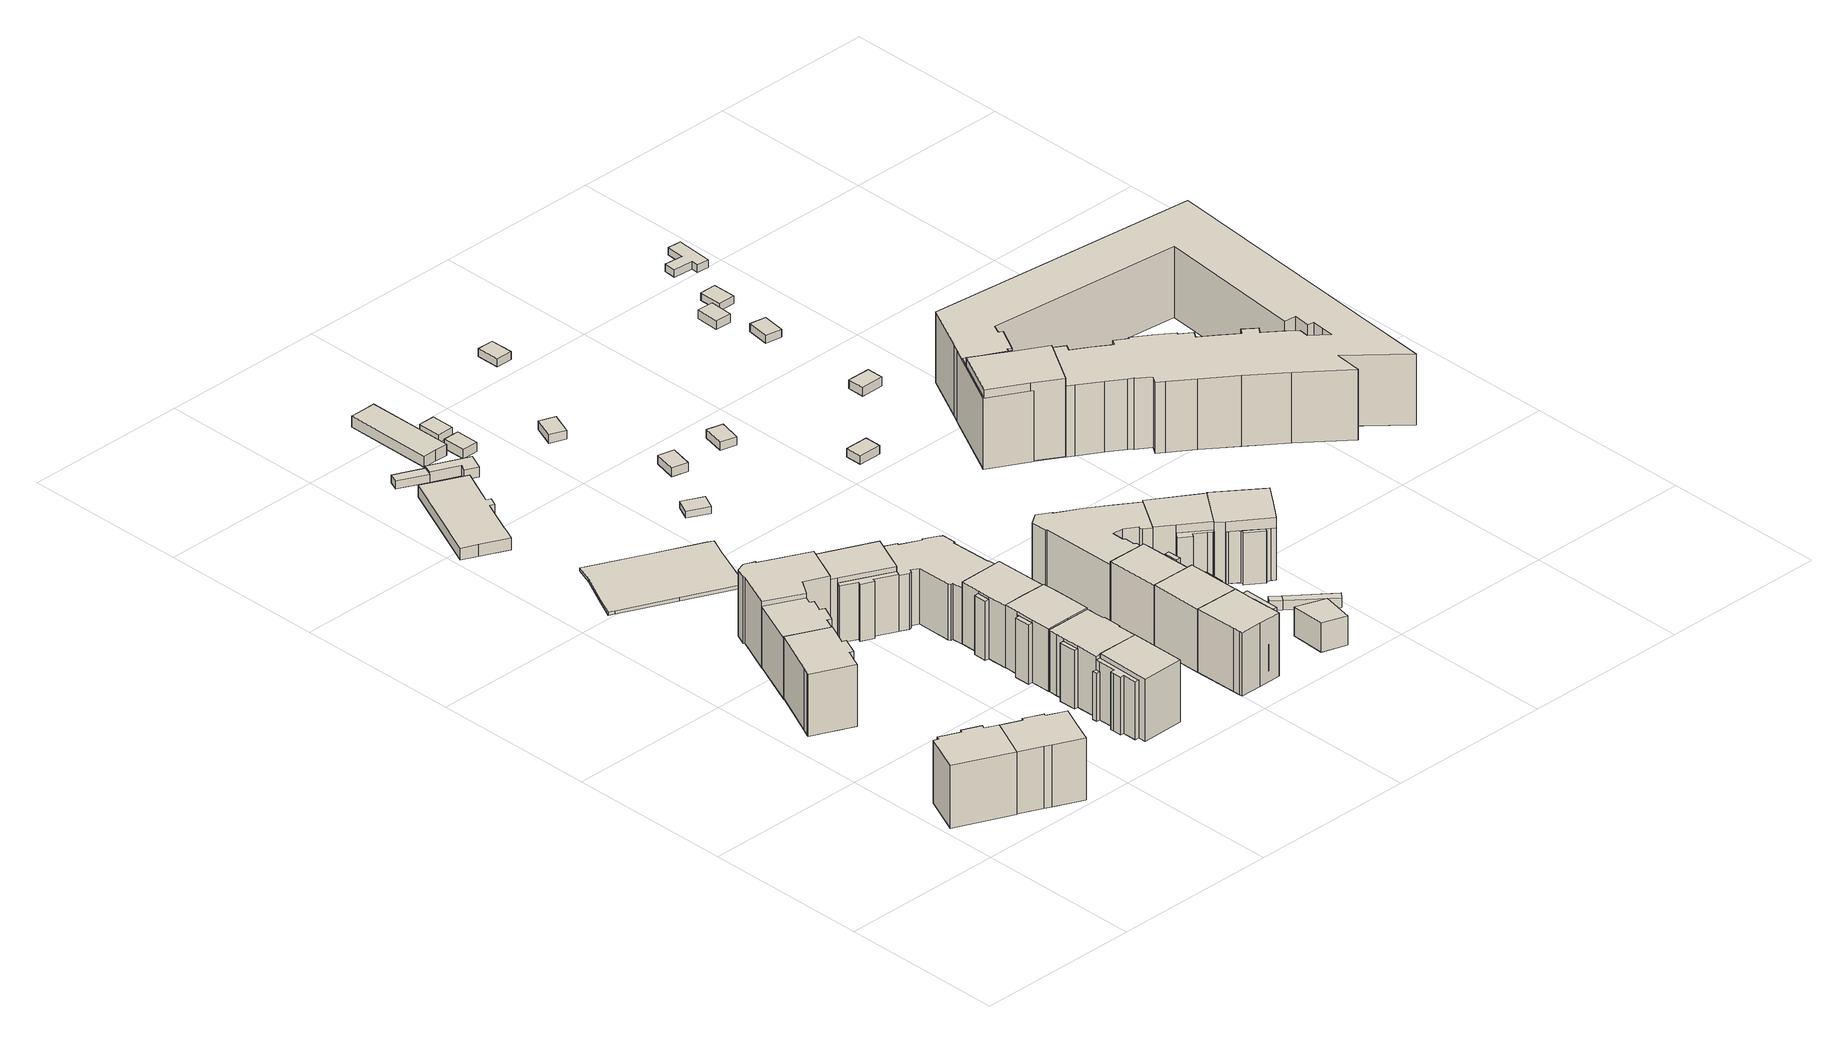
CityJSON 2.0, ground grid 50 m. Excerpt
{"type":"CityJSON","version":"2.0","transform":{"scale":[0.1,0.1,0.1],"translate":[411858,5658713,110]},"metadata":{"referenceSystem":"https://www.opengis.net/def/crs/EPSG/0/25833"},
"CityObjects":{
"building1":{"type":"Building","attributes":{"Dachtyp_tdc":"tdcFreeFormRoof","Gemeindeschluessel":14612000,"Dachneigung":28.41,"QualitaetDacherkennung":63,"Geometrietyp2DReferenz":"3000","measuredHeight":21.24,"function":"31001_9998","roofType":"5000"},"geometry":[{"type":"Solid","lod":"1","boundaries":[[[[0,1,2,3,4,5,6,7,8,9]],[[10,11,12,13,14,15,16,17,18,19]],[[9,11,10,0]],[[8,12,11,9]],[[7,13,12,8]],[[6,14,13,7]],[[5,15,14,6]],[[4,16,15,5]],[[3,17,16,4]],[[2,18,17,3]],[[1,19,18,2]],[[0,10,19,1]]]]}]},
"building2":{"type":"Building","attributes":{"Dachtyp_tdc":"tdcGableRoof","Gemeindeschluessel":14612000,"Dachneigung":27.76,"QualitaetDacherkennung":77,"Geometrietyp2DReferenz":"3000","measuredHeight":21.19,"function":"31001_9998","roofType":"3100"},"geometry":[{"type":"Solid","lod":"1","boundaries":[[[[20,21,22,23,24,25,26,27,28,29,30,31,32,33]],[[34,35,36,37,38,39,40,41,42,43,44,45,46,47]],[[33,35,34,20]],[[32,36,35,33]],[[31,37,36,32]],[[30,38,37,31]],[[29,39,38,30]],[[28,40,39,29]],[[27,41,40,28]],[[26,42,41,27]],[[25,43,42,26]],[[24,44,43,25]],[[23,45,44,24]],[[22,46,45,23]],[[21,47,46,22]],[[20,34,47,21]]]]}]},
"building3":{"type":"Building","attributes":{"Dachtyp_tdc":"tdcFreeFormRoof","Gemeindeschluessel":14612000,"Dachneigung":29.63,"QualitaetDacherkennung":72,"Geometrietyp2DReferenz":"3000","measuredHeight":21.3,"function":"31001_9998","roofType":"5000"},"geometry":[{"type":"Solid","lod":"1","boundaries":[[[[48,49,50,51,52,53,54,55,56,57,58,59]],[[60,61,62,63,64,65,66,67,68,69,70,71]],[[59,61,60,48]],[[58,62,61,59]],[[57,63,62,58]],[[56,64,63,57]],[[55,65,64,56]],[[54,66,65,55]],[[53,67,66,54]],[[52,68,67,53]],[[51,69,68,52]],[[50,70,69,51]],[[49,71,70,50]],[[48,60,71,49]]]]}]},
"building4":{"type":"Building","attributes":{"Dachtyp_tdc":"tdcFreeFormRoof","Gemeindeschluessel":14612000,"Dachneigung":28.33,"QualitaetDacherkennung":70,"Geometrietyp2DReferenz":"3000","measuredHeight":21.17,"function":"31001_9998","roofType":"5000"},"geometry":[{"type":"Solid","lod":"1","boundaries":[[[[72,73,74,75,76,77,78,79,80,81]],[[82,83,84,85,86,87,88,89,90,91]],[[81,83,82,72]],[[80,84,83,81]],[[79,85,84,80]],[[78,86,85,79]],[[77,87,86,78]],[[76,88,87,77]],[[75,89,88,76]],[[74,90,89,75]],[[73,91,90,74]],[[72,82,91,73]]]]}]},
"building5":{"type":"Building","attributes":{"Dachtyp_tdc":"tdcFreeFormRoof","Gemeindeschluessel":14612000,"Dachneigung":36.07,"QualitaetDacherkennung":11,"Geometrietyp2DReferenz":"3000","measuredHeight":22.89,"function":"31001_9998","roofType":"5000"},"geometry":[{"type":"Solid","lod":"1","boundaries":[[[[92,93,94,95,96,97,98,99,100,101,102,103]],[[104,105,106,107,108,109,110,111,112,113,114,115]],[[103,105,104,92]],[[102,106,105,103]],[[101,107,106,102]],[[100,108,107,101]],[[99,109,108,100]],[[98,110,109,99]],[[97,111,110,98]],[[96,112,111,97]],[[95,113,112,96]],[[94,114,113,95]],[[93,115,114,94]],[[92,104,115,93]]]]}]},
"building6":{"type":"Building","attributes":{"Dachtyp_tdc":"tdcFreeFormRoof","Gemeindeschluessel":14612000,"Dachneigung":43.6,"QualitaetDacherkennung":9,"Geometrietyp2DReferenz":"3000","measuredHeight":15.09,"function":"31001_9998","roofType":"5000"},"geometry":[{"type":"Solid","lod":"1","boundaries":[[[[116,117,118,119]],[[120,121,122,123]],[[119,121,120,116]],[[118,122,121,119]],[[117,123,122,118]],[[116,120,123,117]]]]}]},
"building7":{"type":"Building","attributes":{"Stand_DGM":"2016","Stand_Basis-DLM":"2021","Gemeindeschluessel":"14612000","ObjektHoehe":1,"Stand_Laserscan":"2016","BodenHoehe":113.02,"Stand_3D-Stadtmodell":"2023","Geometrietyp2DReferenz":3000,"AbsoluteHoehe":114.02,"measuredHeight":1,"function":"53001_1800","roofType":"9999"},"geometry":[{"type":"Solid","lod":"1","boundaries":[[[[124,125,126,127,128,129,130,131,132,133,134,135,136,137]],[[138,139,140,141,142,143,144,145,146,147,148,149,150,151]],[[137,139,138,124]],[[136,140,139,137]],[[135,141,140,136]],[[134,142,141,135]],[[133,143,142,134]],[[132,144,143,133]],[[131,145,144,132]],[[130,146,145,131]],[[129,147,146,130]],[[128,148,147,129]],[[127,149,148,128]],[[126,150,149,127]],[[125,151,150,126]],[[124,138,151,125]]]]}]},
"building8":{"type":"Building","attributes":{"Dachtyp_tdc":"tdcFreeFormRoof","Gemeindeschluessel":14612000,"Dachneigung":10.23,"QualitaetDacherkennung":74,"Geometrietyp2DReferenz":"3000","measuredHeight":4.58,"function":"31001_9998","roofType":"5000"},"geometry":[{"type":"Solid","lod":"1","boundaries":[[[[152,153,154,155,156,157,158,159,160,161,162,163]],[[164,165,166,167,168,169,170,171,172,173,174,175]],[[163,165,164,152]],[[162,166,165,163]],[[161,167,166,162]],[[160,168,167,161]],[[159,169,168,160]],[[158,170,169,159]],[[157,171,170,158]],[[156,172,171,157]],[[155,173,172,156]],[[154,174,173,155]],[[153,175,174,154]],[[152,164,175,153]]]]}]},
"building9":{"type":"Building","attributes":{"Gemeindeschluessel":14612000,"Geometrietyp2DReferenz":"3000","function":"31001_9998","roofType":"9999"},"children":["building9-1","building9-2"]},
"building9-1":{"type":"BuildingPart","attributes":{"Dachtyp_tdc":"tdcGableRoof","Dachneigung":30.86,"QualitaetDacherkennung":78,"Geometrietyp2DReferenz":"3000","measuredHeight":21.25,"roofType":"3100"},"parents":["building9"],"geometry":[{"type":"Solid","lod":"1","boundaries":[[[[176,177,178,179]],[[180,181,182,183]],[[179,181,180,176]],[[178,182,181,179]],[[177,183,182,178]],[[176,180,183,177]]]]}]},
"building9-2":{"type":"BuildingPart","attributes":{"Dachtyp_tdc":"tdcGableRoof","Dachneigung":17.56,"QualitaetDacherkennung":43,"Geometrietyp2DReferenz":"3000","measuredHeight":18.94,"roofType":"3100"},"parents":["building9"],"geometry":[{"type":"Solid","lod":"1","boundaries":[[[[184,185,186,187,188,189,190,191,192,193,194]],[[195,196,197,198,199,200,201,183,202,203,204]],[[194,196,195,184]],[[193,197,196,194]],[[192,198,197,193]],[[191,199,198,192]],[[190,200,199,191]],[[189,201,200,190]],[[188,183,201,189]],[[187,202,183,188]],[[186,203,202,187]],[[185,204,203,186]],[[184,195,204,185]]]]}]},
"building10":{"type":"Building","attributes":{"Gemeindeschluessel":14612000,"Geometrietyp2DReferenz":"3000","function":"31001_9998","roofType":"9999"},"children":["building10-1","building10-2"]},
"building10-1":{"type":"BuildingPart","attributes":{"Dachtyp_tdc":"tdcGableRoof","Dachneigung":30.57,"QualitaetDacherkennung":80,"Geometrietyp2DReferenz":"3000","measuredHeight":21.11,"roofType":"3100"},"parents":["building10"],"geometry":[{"type":"Solid","lod":"1","boundaries":[[[[205,206,207,208,209,210,211,212,213,214,215,216,217,218,219,220]],[[221,222,223,224,225,226,227,228,229,230,231,232,233,234,235,236]],[[220,222,221,205]],[[219,223,222,220]],[[218,224,223,219]],[[217,225,224,218]],[[216,226,225,217]],[[215,227,226,216]],[[214,228,227,215]],[[213,229,228,214]],[[212,230,229,213]],[[211,231,230,212]],[[210,232,231,211]],[[209,233,232,210]],[[208,234,233,209]],[[207,235,234,208]],[[206,236,235,207]],[[205,221,236,206]]]]}]},
"building10-2":{"type":"BuildingPart","attributes":{"Dachtyp_tdc":"tdcPolyFlatRoof","Dachneigung":18.98,"QualitaetDacherkennung":74,"Geometrietyp2DReferenz":"3000","measuredHeight":18.32,"roofType":"2100"},"parents":["building10"],"geometry":[{"type":"Solid","lod":"1","boundaries":[[[[237,238,239,240]],[[229,241,242,230]],[[240,241,229,237]],[[239,242,241,240]],[[238,230,242,239]],[[237,229,230,238]]]]}]},
"building11":{"type":"Building","attributes":{"Gemeindeschluessel":14612000,"Geometrietyp2DReferenz":"3000","function":"31001_9998","roofType":"9999"},"children":["building11-1","building11-2"]},
"building11-1":{"type":"BuildingPart","attributes":{"Dachtyp_tdc":"tdcPolyFlatRoof","Dachneigung":17.41,"QualitaetDacherkennung":48,"Geometrietyp2DReferenz":"3000","measuredHeight":18.02,"roofType":"2100"},"parents":["building11"],"geometry":[{"type":"Solid","lod":"1","boundaries":[[[[243,244,245,246,247,248,249,250]],[[251,252,253,254,255,256,257,258]],[[250,252,251,243]],[[249,253,252,250]],[[248,254,253,249]],[[247,255,254,248]],[[246,256,255,247]],[[245,257,256,246]],[[244,258,257,245]],[[243,251,258,244]]]]}]},
"building11-2":{"type":"BuildingPart","attributes":{"Dachtyp_tdc":"tdcGableRoof","Dachneigung":29.78,"QualitaetDacherkennung":76,"Geometrietyp2DReferenz":"3000","measuredHeight":21.3,"roofType":"3100"},"parents":["building11"],"geometry":[{"type":"Solid","lod":"1","boundaries":[[[[259,260,261,262,263]],[[264,252,251,265,266]],[[263,252,264,259]],[[262,251,252,263]],[[261,265,251,262]],[[260,266,265,261]],[[259,264,266,260]]]]}]},
"building12":{"type":"Building","attributes":{"Dachtyp_tdc":"tdcPolyFlatRoof","Gemeindeschluessel":14612000,"Dachneigung":0,"QualitaetDacherkennung":80,"Geometrietyp2DReferenz":"3000","measuredHeight":2.36,"function":"31001_9998","roofType":"1000"},"geometry":[{"type":"Solid","lod":"1","boundaries":[[[[267,268,269,270]],[[271,272,273,274]],[[270,272,271,267]],[[269,273,272,270]],[[268,274,273,269]],[[267,271,274,268]]]]}]},
"building13":{"type":"Building","attributes":{"Gemeindeschluessel":14612000,"Geometrietyp2DReferenz":"3000","function":"31001_9998","roofType":"9999"},"children":["building13-1","building13-2"]},
"building13-1":{"type":"BuildingPart","attributes":{"Dachtyp_tdc":"tdcPolyFlatRoof","Dachneigung":30,"QualitaetDacherkennung":62,"Geometrietyp2DReferenz":"3000","measuredHeight":18.76,"roofType":"2100"},"parents":["building13"],"geometry":[{"type":"Solid","lod":"1","boundaries":[[[[275,276,277,278,279]],[[280,281,282,283,284]],[[279,280,284,275]],[[278,281,280,279]],[[277,282,281,278]],[[276,283,282,277]],[[275,284,283,276]]]]}]},
"building13-2":{"type":"BuildingPart","attributes":{"Dachtyp_tdc":"tdcGableRoof","Dachneigung":29.86,"QualitaetDacherkennung":83,"Geometrietyp2DReferenz":"3000","measuredHeight":21.37,"roofType":"3100"},"parents":["building13"],"geometry":[{"type":"Solid","lod":"1","boundaries":[[[[285,286,287,288,289,290,291,292,293]],[[294,295,296,280,284,297,298,299,300]],[[293,295,294,285]],[[292,296,295,293]],[[291,280,296,292]],[[290,284,280,291]],[[289,297,284,290]],[[288,298,297,289]],[[287,299,298,288]],[[286,300,299,287]],[[285,294,300,286]]]]}]},
"building14":{"type":"Building","attributes":{"Gemeindeschluessel":14612000,"Geometrietyp2DReferenz":"3000","function":"31001_9998","roofType":"9999"},"children":["building14-1","building14-2"]},
"building14-1":{"type":"BuildingPart","attributes":{"Dachtyp_tdc":"tdcFreeFormRoof","Dachneigung":64.81,"QualitaetDacherkennung":39,"Geometrietyp2DReferenz":"3000","measuredHeight":18.91,"roofType":"5000"},"parents":["building14"],"geometry":[{"type":"Solid","lod":"1","boundaries":[[[[301,302,303,304]],[[305,306,307,308]],[[304,306,305,301]],[[303,307,306,304]],[[302,308,307,303]],[[301,305,308,302]]]]}]},
"building14-2":{"type":"BuildingPart","attributes":{"Dachtyp_tdc":"tdcGableRoof","Dachneigung":29.99,"QualitaetDacherkennung":81,"Geometrietyp2DReferenz":"3000","measuredHeight":21.1,"roofType":"3100"},"parents":["building14"],"geometry":[{"type":"Solid","lod":"1","boundaries":[[[[309,310,311,312,313,314]],[[308,315,316,317,318,305]],[[313,315,308,314]],[[312,316,315,313]],[[311,317,316,312]],[[310,318,317,311]],[[309,305,318,310]],[[314,308,305,309]]]]}]},
"building15":{"type":"Building","attributes":{"Dachtyp_tdc":"tdcPolyFlatRoof","Gemeindeschluessel":14612000,"Dachneigung":0,"QualitaetDacherkennung":56,"Geometrietyp2DReferenz":"3000","measuredHeight":3.06,"function":"31001_9998","roofType":"1000"},"geometry":[{"type":"Solid","lod":"1","boundaries":[[[[319,320,321,322,323,324]],[[274,273,325,326,327,328]],[[324,273,274,319]],[[323,325,273,324]],[[322,326,325,323]],[[321,327,326,322]],[[320,328,327,321]],[[319,274,328,320]]]]}]},
"building16":{"type":"Building","attributes":{"Dachtyp_tdc":"tdcPolyFlatRoof","Gemeindeschluessel":14612000,"Dachneigung":0,"QualitaetDacherkennung":83,"Geometrietyp2DReferenz":"3000","measuredHeight":17.38,"function":"31001_9998","roofType":"1000"},"geometry":[{"type":"Solid","lod":"1","boundaries":[[[[329,330,331,332,333,334,335,336,337,338,339,340,341,342,343,344,345,346,347,348,349,350,351,352]],[[353,354,355,356,357,358,359,360,361,362,363,364,365,366,367,368,369,370,371,372,373,374,375,376]],[[352,354,353,329]],[[351,355,354,352]],[[350,356,355,351]],[[349,357,356,350]],[[348,358,357,349]],[[347,359,358,348]],[[346,360,359,347]],[[345,361,360,346]],[[344,362,361,345]],[[343,363,362,344]],[[342,364,363,343]],[[341,365,364,342]],[[340,366,365,341]],[[339,367,366,340]],[[338,368,367,339]],[[337,369,368,338]],[[336,370,369,337]],[[335,371,370,336]],[[334,372,371,335]],[[333,373,372,334]],[[332,374,373,333]],[[331,375,374,332]],[[330,376,375,331]],[[329,353,376,330]]]]}]},
"building17":{"type":"Building","attributes":{"Dachtyp_tdc":"tdcGableRoof","Gemeindeschluessel":14612000,"Dachneigung":11.29,"QualitaetDacherkennung":97,"Geometrietyp2DReferenz":"3000","measuredHeight":3.83,"function":"31001_9998","roofType":"3100"},"geometry":[{"type":"Solid","lod":"1","boundaries":[[[[377,378,379,380,381,382,383]],[[384,385,386,387,388,389,390]],[[383,385,384,377]],[[382,386,385,383]],[[381,387,386,382]],[[380,388,387,381]],[[379,389,388,380]],[[378,390,389,379]],[[377,384,390,378]]]]}]},
"building18":{"type":"Building","attributes":{"Dachtyp_tdc":"tdcPolyFlatRoof","Gemeindeschluessel":14612000,"Dachneigung":5.13,"QualitaetDacherkennung":86,"Geometrietyp2DReferenz":"3000","measuredHeight":3.06,"function":"31001_9998","roofType":"2100"},"geometry":[{"type":"Solid","lod":"1","boundaries":[[[[391,392,393,394]],[[395,396,397,398]],[[394,396,395,391]],[[393,397,396,394]],[[392,398,397,393]],[[391,395,398,392]]]]}]},
"building19":{"type":"Building","attributes":{"Gemeindeschluessel":14612000,"Geometrietyp2DReferenz":"3000","function":"31001_9998","roofType":"9999"},"children":["building19-1","building19-2"]},
"building19-1":{"type":"BuildingPart","attributes":{"Dachtyp_tdc":"tdcPolyFlatRoof","Dachneigung":29.23,"QualitaetDacherkennung":84,"Geometrietyp2DReferenz":"3000","measuredHeight":18.87,"roofType":"2100"},"parents":["building19"],"geometry":[{"type":"Solid","lod":"1","boundaries":[[[[399,400,401,402,403,404,405,406]],[[407,408,409,410,411,412,413,414]],[[406,408,407,399]],[[405,409,408,406]],[[404,410,409,405]],[[403,411,410,404]],[[402,412,411,403]],[[401,413,412,402]],[[400,414,413,401]],[[399,407,414,400]]]]}]},
"building19-2":{"type":"BuildingPart","attributes":{"Dachtyp_tdc":"tdcGableRoof","Dachneigung":32.7,"QualitaetDacherkennung":85,"Geometrietyp2DReferenz":"3000","measuredHeight":21.75,"roofType":"3100"},"parents":["building19"],"geometry":[{"type":"Solid","lod":"1","boundaries":[[[[415,416,417,418,419,420,421,422,423,424,425,426,427]],[[428,429,430,431,414,413,412,432,433,434,435,436,437]],[[427,429,428,415]],[[426,430,429,427]],[[425,431,430,426]],[[424,414,431,425]],[[423,413,414,424]],[[422,412,413,423]],[[421,432,412,422]],[[420,433,432,421]],[[419,434,433,420]],[[418,435,434,419]],[[417,436,435,418]],[[416,437,436,417]],[[415,428,437,416]]]]}]},
"building20":{"type":"Building","attributes":{"Dachtyp_tdc":"tdcGableRoof","Gemeindeschluessel":14612000,"Dachneigung":21.29,"QualitaetDacherkennung":76,"Geometrietyp2DReferenz":"3000","measuredHeight":2.67,"function":"31001_9998","roofType":"3100"},"geometry":[{"type":"Solid","lod":"1","boundaries":[[[[438,439,440,441]],[[442,443,444,445]],[[441,443,442,438]],[[440,444,443,441]],[[439,445,444,440]],[[438,442,445,439]]]]}]},
"building21":{"type":"Building","attributes":{"Dachtyp_tdc":"tdcPolyFlatRoof","Gemeindeschluessel":14612000,"Dachneigung":3.84,"QualitaetDacherkennung":78,"Geometrietyp2DReferenz":"3000","measuredHeight":2.67,"function":"31001_9998","roofType":"2100"},"geometry":[{"type":"Solid","lod":"1","boundaries":[[[[446,447,448,449]],[[450,451,452,453]],[[449,451,450,446]],[[448,452,451,449]],[[447,453,452,448]],[[446,450,453,447]]]]}]},
"building22":{"type":"Building","attributes":{"Gemeindeschluessel":14612000,"Geometrietyp2DReferenz":"3000","function":"31001_9998","roofType":"9999"},"children":["building22-1","building22-2"]},
"building22-1":{"type":"BuildingPart","attributes":{"Dachtyp_tdc":"tdcPolyFlatRoof","Dachneigung":25.8,"QualitaetDacherkennung":75,"Geometrietyp2DReferenz":"3000","measuredHeight":18.85,"roofType":"2100"},"parents":["building22"],"geometry":[{"type":"Solid","lod":"1","boundaries":[[[[454,455,456,457]],[[458,459,460,461]],[[457,459,458,454]],[[456,460,459,457]],[[455,461,460,456]],[[454,458,461,455]]]]}]},
"building22-2":{"type":"BuildingPart","attributes":{"Dachtyp_tdc":"tdcGableRoof","Dachneigung":30.49,"QualitaetDacherkennung":84,"Geometrietyp2DReferenz":"3000","measuredHeight":21.59,"roofType":"3100"},"parents":["building22"],"geometry":[{"type":"Solid","lod":"1","boundaries":[[[[462,463,464,465,466,467,468,469,470]],[[459,471,472,473,474,475,476,477,460]],[[470,459,460,462]],[[469,471,459,470]],[[468,472,471,469]],[[467,473,472,468]],[[466,474,473,467]],[[465,475,474,466]],[[464,476,475,465]],[[463,477,476,464]],[[462,460,477,463]]]]}]},
"building23":{"type":"Building","attributes":{"Dachtyp_tdc":"tdcPolyFlatRoof","Gemeindeschluessel":14612000,"Dachneigung":4.75,"QualitaetDacherkennung":31,"Geometrietyp2DReferenz":"3000","measuredHeight":3,"function":"31001_9998","roofType":"2100"},"geometry":[{"type":"Solid","lod":"1","boundaries":[[[[478,479,480,481,482,483,484,485]],[[414,431,486,487,488,489,408,407]],[[485,431,414,478]],[[484,486,431,485]],[[483,487,486,484]],[[482,488,487,483]],[[481,489,488,482]],[[480,408,489,481]],[[479,407,408,480]],[[478,414,407,479]]]]}]},
"building24":{"type":"Building","attributes":{"Gemeindeschluessel":14612000,"Geometrietyp2DReferenz":"3000","function":"31001_9998","roofType":"9999"},"children":["building24-1","building24-2","building24-3"]},
"building24-1":{"type":"BuildingPart","attributes":{"Dachtyp_tdc":"tdcFreeFormRoof","Dachneigung":77.5,"QualitaetDacherkennung":45,"Geometrietyp2DReferenz":"3000","measuredHeight":19.26,"roofType":"5000"},"parents":["building24"],"geometry":[{"type":"Solid","lod":"1","boundaries":[[[[490,491,492,493,494,495]],[[496,497,498,477,499,500]],[[495,497,496,490]],[[494,498,497,495]],[[493,477,498,494]],[[492,499,477,493]],[[491,500,499,492]],[[490,496,500,491]]]]}]},
"building24-2":{"type":"BuildingPart","attributes":{"Dachtyp_tdc":"tdcPolyFlatRoof","Dachneigung":29.61,"QualitaetDacherkennung":70,"Geometrietyp2DReferenz":"3000","measuredHeight":18.94,"roofType":"2100"},"parents":["building24"],"geometry":[{"type":"Solid","lod":"1","boundaries":[[[[501,502,503,504]],[[505,506,498,497]],[[504,506,505,501]],[[503,498,506,504]],[[502,497,498,503]],[[501,505,497,502]]]]}]},
"building24-3":{"type":"BuildingPart","attributes":{"Dachtyp_tdc":"tdcGableRoof","Dachneigung":30.21,"QualitaetDacherkennung":81,"Geometrietyp2DReferenz":"3000","measuredHeight":21.42,"roofType":"3100"},"parents":["building24"],"geometry":[{"type":"Solid","lod":"1","boundaries":[[[[507,508,509,510,511,512]],[[513,514,515,500,499,475]],[[512,514,513,507]],[[511,515,514,512]],[[510,500,515,511]],[[509,499,500,510]],[[508,475,499,509]],[[507,513,475,508]]]]}]},
"building25":{"type":"Building","attributes":{"Dachtyp_tdc":"tdcPolyFlatRoof","Gemeindeschluessel":14612000,"Dachneigung":5.29,"QualitaetDacherkennung":59,"Geometrietyp2DReferenz":"3000","measuredHeight":3,"function":"31001_9998","roofType":"2100"},"geometry":[{"type":"Solid","lod":"1","boundaries":[[[[516,517,518,519]],[[520,521,522,523]],[[519,521,520,516]],[[518,522,521,519]],[[517,523,522,518]],[[516,520,523,517]]]]}]},
"building26":{"type":"Building","attributes":{"Dachtyp_tdc":"tdcGableRoof","Gemeindeschluessel":14612000,"Dachneigung":13.57,"QualitaetDacherkennung":83,"Geometrietyp2DReferenz":"3000","measuredHeight":3.06,"function":"31001_9998","roofType":"3100"},"geometry":[{"type":"Solid","lod":"1","boundaries":[[[[524,525,526,527]],[[528,529,530,531]],[[527,529,528,524]],[[526,530,529,527]],[[525,531,530,526]],[[524,528,531,525]]]]}]},
"building27":{"type":"Building","attributes":{"Dachtyp_tdc":"tdcHipAndGableRoof","Gemeindeschluessel":14612000,"Dachneigung":10.69,"QualitaetDacherkennung":36,"Geometrietyp2DReferenz":"3000","measuredHeight":8.66,"function":"31001_9998","roofType":"5000"},"geometry":[{"type":"Solid","lod":"1","boundaries":[[[[532,533,534,535]],[[536,537,538,539]],[[535,537,536,532]],[[534,538,537,535]],[[533,539,538,534]],[[532,536,539,533]]]]}]},
"building28":{"type":"Building","attributes":{"Dachtyp_tdc":"tdcFreeFormRoof","Gemeindeschluessel":14612000,"Dachneigung":3.33,"QualitaetDacherkennung":25,"Geometrietyp2DReferenz":"3000","measuredHeight":20.04,"function":"31001_9998","roofType":"5000"},"geometry":[{"type":"Solid","lod":"1","boundaries":[[[[540,541,542,543,544,545,546,547,548,549,550,551,552,553,554,555,556,557,558,559,560]],[[561,562,563,564,565,566,567,568,569,570,571,572,573,574,575,576,577,578,579,580,581]],[[560,562,561,540]],[[559,563,562,560]],[[558,564,563,559]],[[557,565,564,558]],[[556,566,565,557]],[[555,567,566,556]],[[554,568,567,555]],[[553,569,568,554]],[[552,570,569,553]],[[551,571,570,552]],[[550,572,571,551]],[[549,573,572,550]],[[548,574,573,549]],[[547,575,574,548]],[[546,576,575,547]],[[545,577,576,546]],[[544,578,577,545]],[[543,579,578,544]],[[542,580,579,543]],[[541,581,580,542]],[[540,561,581,541]]]]}]},
"building29":{"type":"Building","attributes":{"Dachtyp_tdc":"tdcPolyFlatRoof","Gemeindeschluessel":14612000,"Dachneigung":0,"QualitaetDacherkennung":40,"Geometrietyp2DReferenz":"3000","measuredHeight":8.95,"function":"31001_9998","roofType":"1000"},"geometry":[{"type":"Solid","lod":"1","boundaries":[[[[582,583,584,585]],[[586,587,588,589]],[[585,587,586,582]],[[584,588,587,585]],[[583,589,588,584]],[[582,586,589,583]]]]}]},
"building30":{"type":"Building","attributes":{"Gemeindeschluessel":14612000,"Dachorientierung":0,"MittlereTraufHoehe":114.86,"ObjektHoehe":3,"BodenHoehe":111.86,"Geometrietyp2DReferenz":"3000","BezugspunktDach":"2000","AbsoluteHoehe":114.86,"Dachflaeche":7.71,"measuredHeight":3,"function":"31001_9998","storeysAboveGround":1},"geometry":[{"type":"Solid","lod":"1","boundaries":[[[[590,591,592,593]],[[594,595,596,597]],[[593,595,594,590]],[[592,596,595,593]],[[591,597,596,592]],[[590,594,597,591]]]]}]},
"building31":{"type":"Building","attributes":{"Dachtyp_tdc":"tdcPolyFlatRoof","Gemeindeschluessel":14612000,"Dachneigung":0,"QualitaetDacherkennung":75,"Geometrietyp2DReferenz":"3000","measuredHeight":2.56,"function":"31001_9998","roofType":"1000"},"geometry":[{"type":"Solid","lod":"1","boundaries":[[[[598,599,600,601]],[[602,603,604,605]],[[601,603,602,598]],[[600,604,603,601]],[[599,605,604,600]],[[598,602,605,599]]]]}]},
"building32":{"type":"Building","attributes":{"Gemeindeschluessel":14612000,"Geometrietyp2DReferenz":"3000","function":"31001_9998","roofType":"9999"},"children":["building32-1","building32-2"]},
"building32-1":{"type":"BuildingPart","attributes":{"Dachtyp_tdc":"tdcFreeFormRoof","Dachneigung":66.95,"QualitaetDacherkennung":25,"Geometrietyp2DReferenz":"3000","measuredHeight":18.68,"roofType":"5000"},"parents":["building32"],"geometry":[{"type":"Solid","lod":"1","boundaries":[[[[606,607,608,609,610,611,612,613,614,615]],[[616,617,618,619,620,621,622,623,624,625]],[[615,617,616,606]],[[614,618,617,615]],[[613,619,618,614]],[[612,620,619,613]],[[611,621,620,612]],[[610,622,621,611]],[[609,623,622,610]],[[608,624,623,609]],[[607,625,624,608]],[[606,616,625,607]]]]}]},
"building32-2":{"type":"BuildingPart","attributes":{"Dachtyp_tdc":"tdcGableRoof","Dachneigung":27.82,"QualitaetDacherkennung":69,"Geometrietyp2DReferenz":"3000","measuredHeight":20.95,"roofType":"3100"},"parents":["building32"],"geometry":[{"type":"Solid","lod":"1","boundaries":[[[[626,627,628,629,630,631,632,633]],[[634,565,635,564,636,637,621,620]],[[633,565,634,626]],[[632,635,565,633]],[[631,564,635,632]],[[630,636,564,631]],[[629,637,636,630]],[[628,621,637,629]],[[627,620,621,628]],[[626,634,620,627]]]]}]},
"building33":{"type":"Building","attributes":{"Gemeindeschluessel":14612000,"Dachneigung":90,"Dachorientierung":0,"MittlereTraufHoehe":114.86,"QualitaetDacherkennung":12,"ObjektHoehe":3,"BodenHoehe":111.86,"Geometrietyp2DReferenz":"3000","AbsoluteHoehe":114.86,"Dachflaeche":34.06,"measuredHeight":3,"function":"31001_9998","roofType":"1000","storeysAboveGround":1},"geometry":[{"type":"Solid","lod":"1","boundaries":[[[[591,638,639,592]],[[597,596,640,641]],[[592,596,597,591]],[[639,640,596,592]],[[638,641,640,639]],[[591,597,641,638]]]]}]},
"building34":{"type":"Building","attributes":{"Dachtyp_tdc":"tdcGableRoof","Gemeindeschluessel":14612000,"Dachneigung":29.98,"QualitaetDacherkennung":64,"Geometrietyp2DReferenz":"3000","measuredHeight":3.09,"function":"31001_9998","roofType":"3100"},"geometry":[{"type":"Solid","lod":"1","boundaries":[[[[642,643,644,645]],[[646,647,648,649]],[[645,647,646,642]],[[644,648,647,645]],[[643,649,648,644]],[[642,646,649,643]]]]}]},
"building35":{"type":"Building","attributes":{"Dachtyp_tdc":"tdcPolyFlatRoof","Gemeindeschluessel":14612000,"Dachneigung":7.63,"QualitaetDacherkennung":74,"Geometrietyp2DReferenz":"3000","measuredHeight":2.86,"function":"31001_9998","roofType":"2100"},"geometry":[{"type":"Solid","lod":"1","boundaries":[[[[650,651,652,653]],[[654,655,656,657]],[[653,655,654,650]],[[652,656,655,653]],[[651,657,656,652]],[[650,654,657,651]]]]}]},
"building36":{"type":"Building","attributes":{"Gemeindeschluessel":14612000,"Geometrietyp2DReferenz":"3000","function":"31001_9998","roofType":"9999"},"children":["building36-1","building36-2"]},
"building36-1":{"type":"BuildingPart","attributes":{"Dachtyp_tdc":"tdcFreeFormRoof","Dachneigung":41.06,"QualitaetDacherkennung":38,"Geometrietyp2DReferenz":"3000","measuredHeight":18.25,"roofType":"5000"},"parents":["building36"],"geometry":[{"type":"Solid","lod":"1","boundaries":[[[[658,659,660,661,662,663,664,665,666,667]],[[668,669,670,671,672,673,674,675,676,677]],[[667,669,668,658]],[[666,670,669,667]],[[665,671,670,666]],[[664,672,671,665]],[[663,673,672,664]],[[662,674,673,663]],[[661,675,674,662]],[[660,676,675,661]],[[659,677,676,660]],[[658,668,677,659]]]]}]},
"building36-2":{"type":"BuildingPart","attributes":{"Dachtyp_tdc":"tdcGableRoof","Dachneigung":27.55,"QualitaetDacherkennung":75,"Geometrietyp2DReferenz":"3000","measuredHeight":21.14,"roofType":"3100"},"parents":["building36"],"geometry":[{"type":"Solid","lod":"1","boundaries":[[[[678,679,680,681,682,683,684]],[[685,686,687,688,689,672,690]],[[684,686,685,678]],[[683,687,686,684]],[[682,688,687,683]],[[681,689,688,682]],[[680,672,689,681]],[[679,690,672,680]],[[678,685,690,679]]]]}]},
"building37":{"type":"Building","attributes":{"Gemeindeschluessel":14612000,"Dachneigung":90,"Dachorientierung":0,"MittlereTraufHoehe":135.43,"QualitaetDacherkennung":70,"ObjektHoehe":24.16,"BodenHoehe":111.27,"Geometrietyp2DReferenz":"3000","AbsoluteHoehe":135.43,"Dachflaeche":354.29,"measuredHeight":24.16,"function":"31001_9998","roofType":"1000","storeysAboveGround":8},"children":["building37-1"],"geometry":[{"type":"Solid","lod":"1","boundaries":[[[[691,692,693,694,695,696]],[[697,698,699,700,701,702]],[[696,698,697,691]],[[695,699,698,696]],[[694,700,699,695]],[[693,701,700,694]],[[692,702,701,693]],[[691,697,702,692]]]]}]},
"building37-1":{"type":"BuildingPart","attributes":{"Dachneigung":82.6,"Dachorientierung":-151.66,"MittlereTraufHoehe":132.96,"QualitaetDacherkennung":73,"BodenHoehe":111.27,"ObjektTeilHoehe":22.25,"Geometrietyp2DReferenz":"3000","AbsoluteHoehe":133.52,"Dachflaeche":46.36,"measuredHeight":22.25,"roofType":"3100","storeysAboveGround":7},"parents":["building37"],"geometry":[{"type":"Solid","lod":"1","boundaries":[[[[703,704,705,706,707,708]],[[709,698,710,711,712,699]],[[708,698,709,703]],[[707,710,698,708]],[[706,711,710,707]],[[705,712,711,706]],[[704,699,712,705]],[[703,709,699,704]]]]}]},
"building38":{"type":"Building","attributes":{"Dachtyp_tdc":"tdcPolyFlatRoof","Gemeindeschluessel":14612000,"Dachneigung":5.68,"QualitaetDacherkennung":87,"Geometrietyp2DReferenz":"3000","measuredHeight":3.04,"function":"31001_9998","roofType":"2100"},"geometry":[{"type":"Solid","lod":"1","boundaries":[[[[713,714,715,716]],[[717,718,719,720]],[[716,718,717,713]],[[715,719,718,716]],[[714,720,719,715]],[[713,717,720,714]]]]}]},
"building39":{"type":"Building","attributes":{"Dachtyp_tdc":"tdcHipAndGableRoof","Gemeindeschluessel":14612000,"Dachneigung":15.16,"QualitaetDacherkennung":92,"Geometrietyp2DReferenz":"3000","measuredHeight":3.03,"function":"31001_9998","roofType":"5000"},"geometry":[{"type":"Solid","lod":"1","boundaries":[[[[721,722,723,724]],[[725,726,727,728]],[[724,726,725,721]],[[723,727,726,724]],[[722,728,727,723]],[[721,725,728,722]]]]}]},
"building40":{"type":"Building","attributes":{"Dachtyp_tdc":"tdcPolyFlatRoof","Gemeindeschluessel":14612000,"Dachneigung":2.98,"QualitaetDacherkennung":68,"Geometrietyp2DReferenz":"3000","measuredHeight":2.52,"function":"31001_9998","roofType":"2100"},"geometry":[{"type":"Solid","lod":"1","boundaries":[[[[729,730,731,732]],[[733,734,735,736]],[[732,734,733,729]],[[731,735,734,732]],[[730,736,735,731]],[[729,733,736,730]]]]}]},
"building41":{"type":"Building","attributes":{"Dachtyp_tdc":"tdcGableRoof","Gemeindeschluessel":14612000,"Dachneigung":15.32,"QualitaetDacherkennung":95,"Geometrietyp2DReferenz":"3000","measuredHeight":2.88,"function":"31001_9998","roofType":"3100"},"geometry":[{"type":"Solid","lod":"1","boundaries":[[[[737,738,739,740]],[[741,742,743,744]],[[740,742,741,737]],[[739,743,742,740]],[[738,744,743,739]],[[737,741,744,738]]]]}]},
"building42":{"type":"Building","attributes":{"Dachtyp_tdc":"tdcPolyFlatRoof","Gemeindeschluessel":14612000,"Dachneigung":0,"QualitaetDacherkennung":25,"Geometrietyp2DReferenz":"3000","measuredHeight":21.9,"function":"31001_9998","roofType":"1000"},"geometry":[{"type":"Solid","lod":"1","boundaries":[[[[745,746,747,748,749,750,751,752,753,754,755,756,757,758,759,760,761,762,763,764,765],[766,767,768,769,770,771,772,773,774,775,776,777,778,779,780,781,782,783,784,785,786,787,788,789,790,791,792,793,794,795,796,797,798,799,800,801]],[[802,803,804,805,806,807,808,809,810,811,812,813,814,815,816,817,818,819,820,821,822],[823,824,825,826,827,828,829,830,831,832,833,834,835,836,837,838,839,840,841,842,843,844,845,846,847,848,849,850,851,852,853,854,855,856,857,858]],[[765,803,802,745]],[[764,804,803,765]],[[763,805,804,764]],[[762,806,805,763]],[[761,807,806,762]],[[760,808,807,761]],[[759,809,808,760]],[[758,810,809,759]],[[757,811,810,758]],[[756,812,811,757]],[[755,813,812,756]],[[754,814,813,755]],[[753,815,814,754]],[[752,816,815,753]],[[751,817,816,752]],[[750,818,817,751]],[[749,819,818,750]],[[748,820,819,749]],[[747,821,820,748]],[[746,822,821,747]],[[745,802,822,746]],[[801,824,823,766]],[[800,825,824,801]],[[799,826,825,800]],[[798,827,826,799]],[[797,828,827,798]],[[796,829,828,797]],[[795,830,829,796]],[[794,831,830,795]],[[793,832,831,794]],[[792,833,832,793]],[[791,834,833,792]],[[790,835,834,791]],[[789,836,835,790]],[[788,837,836,789]],[[787,838,837,788]],[[786,839,838,787]],[[785,840,839,786]],[[784,841,840,785]],[[783,842,841,784]],[[782,843,842,783]],[[781,844,843,782]],[[780,845,844,781]],[[779,846,845,780]],[[778,847,846,779]],[[777,848,847,778]],[[776,849,848,777]],[[775,850,849,776]],[[774,851,850,775]],[[773,852,851,774]],[[772,853,852,773]],[[771,854,853,772]],[[770,855,854,771]],[[769,856,855,770]],[[768,857,856,769]],[[767,858,857,768]],[[766,823,858,767]]]]}]},
"building43":{"type":"Building","attributes":{"Dachtyp_tdc":"tdcPolyFlatRoof","Gemeindeschluessel":14612000,"Dachneigung":0,"QualitaetDacherkennung":70,"Geometrietyp2DReferenz":"3000","measuredHeight":2.28,"function":"31001_9998","roofType":"1000"},"geometry":[{"type":"Solid","lod":"1","boundaries":[[[[859,860,861,862,863,864,865,866]],[[867,868,869,870,871,872,873,874]],[[866,868,867,859]],[[865,869,868,866]],[[864,870,869,865]],[[863,871,870,864]],[[862,872,871,863]],[[861,873,872,862]],[[860,874,873,861]],[[859,867,874,860]]]]}]}
},
"vertices":[
[13,160,214],[182,85,214],[239,208,214],[201,226,214],[205,236,214],[151,260,214],[147,252,214],[85,280,214],[81,270,214],[66,276,214],[13,160,20],[66,276,20],[81,270,20],[85,280,20],[147,252,20],[151,260,20],[205,236,20],[201,226,20],[239,208,20],[182,85,20],
[250,54,213],[271,44,213],[356,5,213],[384,68,213],[413,131,213],[356,157,213],[359,163,213],[331,176,213],[310,186,213],[304,189,213],[300,181,213],[239,208,213],[210,146,213],[182,85,213],[250,54,22],[182,85,22],[210,146,22],[239,208,22],[300,181,22],[304,189,22],[310,186,22],[331,176,22],[359,163,22],[356,157,22],[413,131,22],[384,68,22],[356,5,22],[271,44,22],
[235,782,208],[266,848,208],[145,904,208],[75,759,208],[64,737,208],[62,732,208],[187,676,208],[188,679,208],[198,702,208],[212,731,208],[223,726,208],[247,777,208],[235,782,17],[247,777,17],[223,726,17],[212,731,17],[198,702,17],[188,679,17],[187,676,17],[62,732,17],[64,737,17],[75,759,17],[145,904,17],[266,848,17],
[145,904,204],[266,848,204],[283,886,204],[296,880,204],[319,928,204],[305,935,204],[322,971,204],[310,977,204],[320,998,204],[210,1051,204],[145,904,14],[210,1051,14],[320,998,14],[310,977,14],[322,971,14],[305,935,14],[319,928,14],[296,880,14],[283,886,14],[266,848,14],
[210,1051,218],[320,998,218],[348,1040,218],[350,1044,218],[421,1012,218],[474,1125,218],[331,1193,218],[333,1196,218],[301,1211,218],[273,1201,218],[258,1168,218],[262,1166,218],[210,1051,13],[262,1166,13],[258,1168,13],[273,1201,13],[301,1211,13],[333,1196,13],[331,1193,13],[474,1125,13],[421,1012,13],[350,1044,13],[348,1040,13],[320,998,13],
[640,253,167],[652,253,167],[652,267,167],[640,268,167],[640,253,19],[640,268,19],[652,267,19],[652,253,19],
[85,1490,40],[103,1481,40],[265,1408,40],[413,1341,40],[431,1332,40],[452,1387,40],[495,1486,40],[518,1536,40],[500,1545,40],[357,1610,40],[199,1682,40],[181,1691,40],[160,1637,40],[113,1545,40],[85,1490,30],[113,1545,30],[160,1637,30],[181,1691,30],[199,1682,30],[357,1610,30],[500,1545,30],[518,1536,30],[495,1486,30],[452,1387,30],[431,1332,30],[413,1341,30],[265,1408,30],[103,1481,30],
[54,1935,57],[136,1897,57],[153,1933,57],[160,1951,57],[205,2048,57],[219,2041,57],[231,2066,57],[217,2073,57],[270,2185,57],[188,2223,57],[142,2245,57],[8,1956,57],[54,1935,21],[8,1956,21],[142,2245,21],[188,2223,21],[270,2185,21],[217,2073,21],[231,2066,21],[219,2041,21],[205,2048,21],[160,1951,21],[153,1933,21],[136,1897,21],
[794,267,210],[667,267,210],[663,98,210],[793,99,210],[794,267,18],[793,99,18],[663,98,18],[667,267,18],
[651,164,197],[651,122,197],[664,122,197],[665,191,197],[667,267,197],[652,267,197],[652,253,197],[652,201,197],[640,201,197],[640,191,197],[640,164,197],[651,164,18],[640,164,18],[640,191,18],[640,201,18],[652,201,18],[652,253,18],[652,267,18],[665,191,18],[664,122,18],[651,122,18],
[793,410,209],[793,435,209],[793,441,209],[722,441,209],[652,441,209],[652,435,209],[652,411,209],[652,386,209],[652,334,209],[652,267,209],[723,267,209],[794,267,209],[794,326,209],[797,326,209],[797,382,209],[794,382,209],[793,410,20],[794,382,20],[797,382,20],[797,326,20],[794,326,20],[794,267,20],[723,267,20],[652,267,20],[652,334,20],[652,386,20],[652,411,20],[652,435,20],[652,441,20],[722,441,20],[793,441,20],[793,435,20],
[652,334,201],[652,386,201],[640,386,201],[640,334,201],[640,334,20],[640,386,20],
[440,1003,192],[434,989,192],[481,967,192],[477,958,192],[513,941,192],[517,950,192],[580,920,192],[587,935,192],[440,1003,16],[587,935,16],[580,920,16],[517,950,16],[513,941,16],[477,958,16],[481,967,16],[434,989,16],
[640,1050,208],[474,1125,208],[421,1012,208],[440,1003,208],[587,935,208],[640,1050,16],[421,1012,16],[474,1125,16],
[128,2314,44],[213,2274,44],[226,2303,44],[140,2342,44],[128,2314,20],[140,2342,20],[226,2303,20],[213,2274,20],
[652,557,203],[652,550,203],[639,550,203],[639,502,203],[652,502,203],[652,502,19],[639,502,19],[639,550,19],[652,550,19],[652,557,19],
[793,441,213],[793,557,213],[792,600,213],[722,601,213],[653,601,213],[652,557,213],[652,502,213],[652,441,213],[722,441,213],[793,441,19],[722,441,19],[652,441,19],[653,601,19],[722,601,19],[792,600,19],[793,557,19],
[653,662,201],[653,702,201],[641,702,201],[640,662,201],[653,662,18],[640,662,18],[641,702,18],[653,702,18],
[653,662,209],[653,601,209],[792,600,209],[791,763,209],[654,761,209],[653,702,209],[654,761,18],[791,763,18],[792,600,18],[653,601,18],
[213,2274,51],[293,2238,51],[285,2219,51],[322,2202,51],[344,2249,51],[226,2303,51],[344,2249,20],[322,2202,20],[285,2219,20],[293,2238,20],
[743,996,190],[682,1024,190],[684,1029,190],[640,1050,190],[580,920,190],[607,907,190],[615,909,190],[619,917,190],[642,906,190],[642,800,190],[646,793,190],[652,794,190],[654,761,190],[791,763,190],[795,763,190],[794,805,190],[791,805,190],[789,929,190],[794,929,190],[794,973,190],[790,973,190],[786,976,190],[788,978,190],[745,999,190],[743,996,17],[745,999,17],[788,978,17],[786,976,17],[790,973,17],[794,973,17],[794,929,17],[789,929,17],[791,805,17],[794,805,17],[795,763,17],[791,763,17],[654,761,17],[652,794,17],[646,793,17],[642,800,17],[642,906,17],[619,917,17],[615,909,17],[607,907,17],[580,920,17],[640,1050,17],[684,1029,17],[682,1024,17],
[260,2603,53],[255,2603,53],[254,2335,53],[296,2335,53],[335,2335,53],[335,2603,53],[297,2603,53],[260,2603,19],[297,2603,19],[335,2603,19],[335,2335,19],[296,2335,19],[254,2335,19],[255,2603,19],
[404,2293,47],[404,2363,47],[354,2363,47],[354,2293,47],[404,2293,19],[354,2293,19],[354,2363,19],[404,2363,19],
[1139,183,203],[1128,183,203],[1128,112,203],[1129,113,203],[1129,120,203],[1135,120,203],[1139,125,203],[1139,175,203],[1139,183,17],[1139,175,17],[1139,125,17],[1135,120,17],[1129,120,17],[1129,113,17],[1128,112,17],[1128,183,17],
[994,107,213],[994,84,213],[994,75,213],[1061,75,213],[1129,75,213],[1129,84,213],[1129,107,213],[1129,113,213],[1128,112,213],[1128,183,213],[1128,234,213],[1060,235,213],[993,236,213],[994,107,17],[993,236,17],[1060,235,17],[1128,234,17],[1129,107,17],[1129,84,17],[1129,75,17],[1061,75,17],[994,75,17],[994,84,17],
[626,1655,41],[649,1700,41],[586,1731,41],[564,1686,41],[626,1655,20],[564,1686,20],[586,1731,20],[649,1700,20],
[362,2461,44],[362,2391,44],[412,2391,44],[412,2461,44],[362,2461,19],[412,2461,19],[412,2391,19],[362,2391,19],
[1144,298,201],[1144,357,201],[1131,357,201],[1130,298,201],[1144,298,16],[1130,298,16],[1131,357,16],[1144,357,16],
[1131,357,211],[1131,397,211],[1063,398,211],[994,398,211],[993,236,211],[1062,235,211],[1128,234,211],[1130,234,211],[1130,298,211],[1130,234,16],[1128,234,16],[1062,235,16],[993,236,16],[994,398,16],[1063,398,16],[1131,397,16],
[1128,183,44],[1139,183,44],[1139,175,44],[1171,175,44],[1171,234,44],[1139,234,44],[1130,234,44],[1128,234,44],[1130,234,17],[1139,234,17],[1171,234,17],[1171,175,17],
[1130,536,190],[1114,536,190],[1115,397,190],[1131,397,190],[1130,452,190],[1130,494,190],[1130,536,16],[1130,494,16],[1130,452,16],[1115,397,16],[1114,536,16],
[1143,494,201],[1130,494,201],[1130,452,201],[1143,452,201],[1143,494,16],[1143,452,16],
[993,558,210],[994,398,210],[1115,397,210],[1114,536,210],[1114,557,210],[1111,557,210],[993,558,16],[1111,557,16],[1114,557,16],
[610,2170,46],[636,2236,46],[589,2254,46],[563,2189,46],[610,2170,19],[563,2189,19],[589,2254,19],[636,2236,19],
[677,1852,46],[725,1840,46],[742,1908,46],[694,1920,46],[677,1852,19],[694,1920,19],[742,1908,19],[725,1840,19],
[1278,233,88],[1279,343,88],[1201,343,88],[1200,234,88],[1278,233,16],[1200,234,16],[1201,343,16],[1279,343,16],
[1058,835,202],[1060,838,202],[1020,862,202],[988,840,202],[989,792,202],[993,792,202],[993,558,202],[1111,557,202],[1111,579,202],[1105,586,202],[1105,614,202],[1099,620,202],[1100,656,202],[1134,655,202],[1170,630,202],[1166,624,202],[1170,618,202],[1192,602,202],[1261,708,202],[1195,753,202],[1130,796,202],[1058,835,17],[1130,796,17],[1195,753,17],[1261,708,17],[1192,602,17],[1170,618,17],[1166,624,17],[1170,630,17],[1134,655,17],[1100,656,17],[1099,620,17],[1105,614,17],[1105,586,17],[1111,579,17],[1111,557,17],[993,558,17],[993,792,17],[989,792,17],[988,840,17],[1020,862,17],[1060,838,17],
[1375,145,112],[1286,177,112],[1281,73,112],[1354,49,112],[1375,145,22],[1354,49,22],[1281,73,22],[1286,177,22],
[1328,312,49],[1355,288,49],[1368,305,49],[1341,328,49],[1328,312,19],[1341,328,19],[1368,305,19],[1355,288,19],
[901,1838,46],[918,1906,46],[869,1918,46],[853,1850,46],[901,1838,20],[853,1850,20],[869,1918,20],[918,1906,20],
[1267,532,182],[1299,508,182],[1311,500,182],[1313,498,182],[1316,501,182],[1320,507,182],[1240,565,182],[1234,556,182],[1226,546,182],[1260,522,182],[1267,532,17],[1260,522,17],[1226,546,17],[1234,556,17],[1240,565,17],[1320,507,17],[1316,501,17],[1313,498,17],[1311,500,17],[1299,508,17],
[1191,600,207],[1240,565,207],[1320,507,207],[1358,558,207],[1402,616,207],[1261,708,207],[1223,650,207],[1192,602,207],[1191,600,17],[1223,650,17],[1402,616,17],[1358,558,17],
[1472,189,49],[1487,206,49],[1487,206,19],[1472,189,19],
[729,2545,38],[779,2545,38],[779,2615,38],[729,2615,38],[729,2545,14],[729,2615,14],[779,2615,14],[779,2545,14],
[1136,1600,44],[1066,1600,44],[1066,1550,44],[1136,1550,44],[1136,1600,18],[1136,1550,18],[1066,1550,18],[1066,1600,18],
[1345,479,177],[1354,472,177],[1375,456,177],[1369,448,177],[1418,412,177],[1423,419,177],[1446,404,177],[1424,420,177],[1375,457,177],[1339,484,177],[1345,479,16],[1339,484,16],[1375,457,16],[1424,420,16],[1446,404,16],[1423,419,16],[1418,412,16],[1369,448,16],[1375,456,16],[1354,472,16],
[1316,501,209],[1339,483,209],[1446,404,209],[1489,458,209],[1533,515,209],[1402,616,209],[1358,557,209],[1316,501,16],[1358,557,16],[1402,616,16],[1533,515,16],[1489,458,16],[1339,483,16],
[1287,1318,254],[1396,1257,254],[1475,1208,254],[1560,1345,254],[1475,1393,254],[1362,1459,254],[1287,1318,13],[1362,1459,13],[1475,1393,13],[1560,1345,13],[1475,1208,13],[1396,1257,13],
[1419,1426,231],[1475,1393,231],[1493,1426,231],[1436,1457,231],[1378,1488,231],[1362,1459,231],[1419,1426,13],[1378,1488,13],[1436,1457,13],[1493,1426,13],
[1299,1827,44],[1299,1776,44],[1369,1776,44],[1369,1826,44],[1299,1827,17],[1369,1826,17],[1369,1776,17],[1299,1776,17],
[1252,2268,44],[1302,2266,44],[1305,2336,44],[1256,2338,44],[1252,2268,17],[1256,2338,17],[1305,2336,17],[1302,2266,17],
[1306,2198,43],[1295,2129,43],[1345,2121,43],[1356,2190,43],[1306,2198,19],[1356,2190,19],[1345,2121,19],[1295,2129,19],
[1320,2392,42],[1320,2322,42],[1370,2322,42],[1370,2392,42],[1320,2392,19],[1370,2392,19],[1370,2322,19],[1320,2322,19],
[1486,1696,229],[1409,1551,229],[1394,1525,229],[1284,1318,229],[1426,1239,229],[1498,1195,229],[1565,1154,229],[1615,1121,229],[1629,1111,229],[1628,1109,229],[1669,1081,229],[1653,1057,229],[1676,1042,229],[1744,993,229],[1836,924,229],[1938,843,229],[2070,732,229],[2079,816,229],[2228,677,229],[2253,925,229],[2322,1611,229],[2139,898,229],[2091,939,229],[2094,969,229],[2060,998,229],[2013,1035,229],[2026,1051,229],[1989,1081,229],[1976,1065,229],[1928,1102,229],[1880,1137,229],[1893,1155,229],[1857,1180,229],[1860,1185,229],[1807,1224,229],[1756,1258,229],[1753,1253,229],[1716,1278,229],[1705,1260,229],[1655,1294,229],[1603,1325,229],[1614,1343,229],[1573,1368,229],[1562,1350,229],[1510,1382,229],[1474,1403,229],[1493,1440,229],[1505,1434,229],[1545,1508,229],[1533,1514,229],[1546,1539,229],[2142,1480,229],[2096,1027,229],[2132,1024,229],[2126,973,229],[2145,970,229],[2142,935,229],[1486,1696,10],[2322,1611,10],[2253,925,10],[2228,677,10],[2079,816,10],[2070,732,10],[1938,843,10],[1836,924,10],[1744,993,10],[1676,1042,10],[1653,1057,10],[1669,1081,10],[1628,1109,10],[1629,1111,10],[1615,1121,10],[1565,1154,10],[1498,1195,10],[1426,1239,10],[1284,1318,10],[1394,1525,10],[1409,1551,10],[2139,898,10],[2142,935,10],[2145,970,10],[2126,973,10],[2132,1024,10],[2096,1027,10],[2142,1480,10],[1546,1539,10],[1533,1514,10],[1545,1508,10],[1505,1434,10],[1493,1440,10],[1474,1403,10],[1510,1382,10],[1562,1350,10],[1573,1368,10],[1614,1343,10],[1603,1325,10],[1655,1294,10],[1705,1260,10],[1716,1278,10],[1753,1253,10],[1756,1258,10],[1807,1224,10],[1860,1185,10],[1857,1180,10],[1893,1155,10],[1880,1137,10],[1928,1102,10],[1976,1065,10],[1989,1081,10],[2026,1051,10],[2013,1035,10],[2060,998,10],[2094,969,10],[2091,939,10],
[1349,2519,41],[1409,2514,41],[1407,2493,41],[1445,2490,41],[1454,2602,41],[1413,2605,41],[1409,2550,41],[1352,2555,41],[1349,2519,18],[1352,2555,18],[1409,2550,18],[1413,2605,18],[1454,2602,18],[1445,2490,18],[1407,2493,18],[1409,2514,18]
]}
